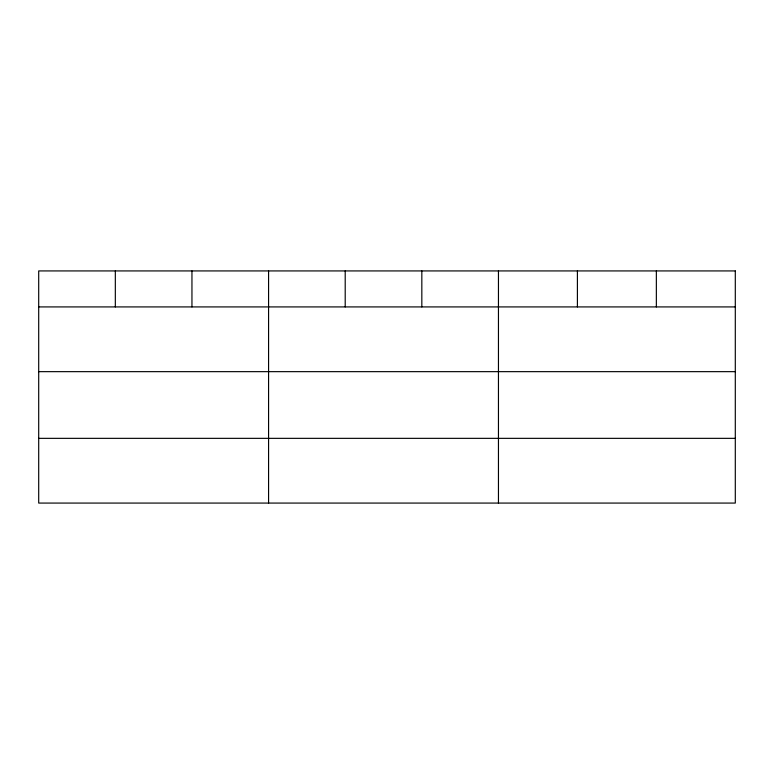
<?xml version="1.0" encoding="UTF-8"?>
<svg xmlns="http://www.w3.org/2000/svg" width="774" height="774" viewBox="0 0 774 774"><rect width="100%" height="100%" fill="white"/><g stroke="black" fill="none" stroke-linecap="round" stroke-linejoin="round"><path stroke-width="1.16" d="M38.7 306.92L735.3 306.92M38.7 371.655L735.3 371.655M38.7 438.345L735.3 438.345M656.352 270.929L656.352 306.92M577.404 270.929L577.404 306.92M498.456 270.929L498.456 503.071M421.83 270.929L421.83 306.92M345.204 270.929L345.204 306.92M268.578 270.929L268.578 503.071M191.952 270.929L191.952 306.92M115.326 270.929L115.326 306.92M735.3 270.929L38.7 270.929L38.7 503.071L735.3 503.071L735.3 270.929"/></g></svg>
